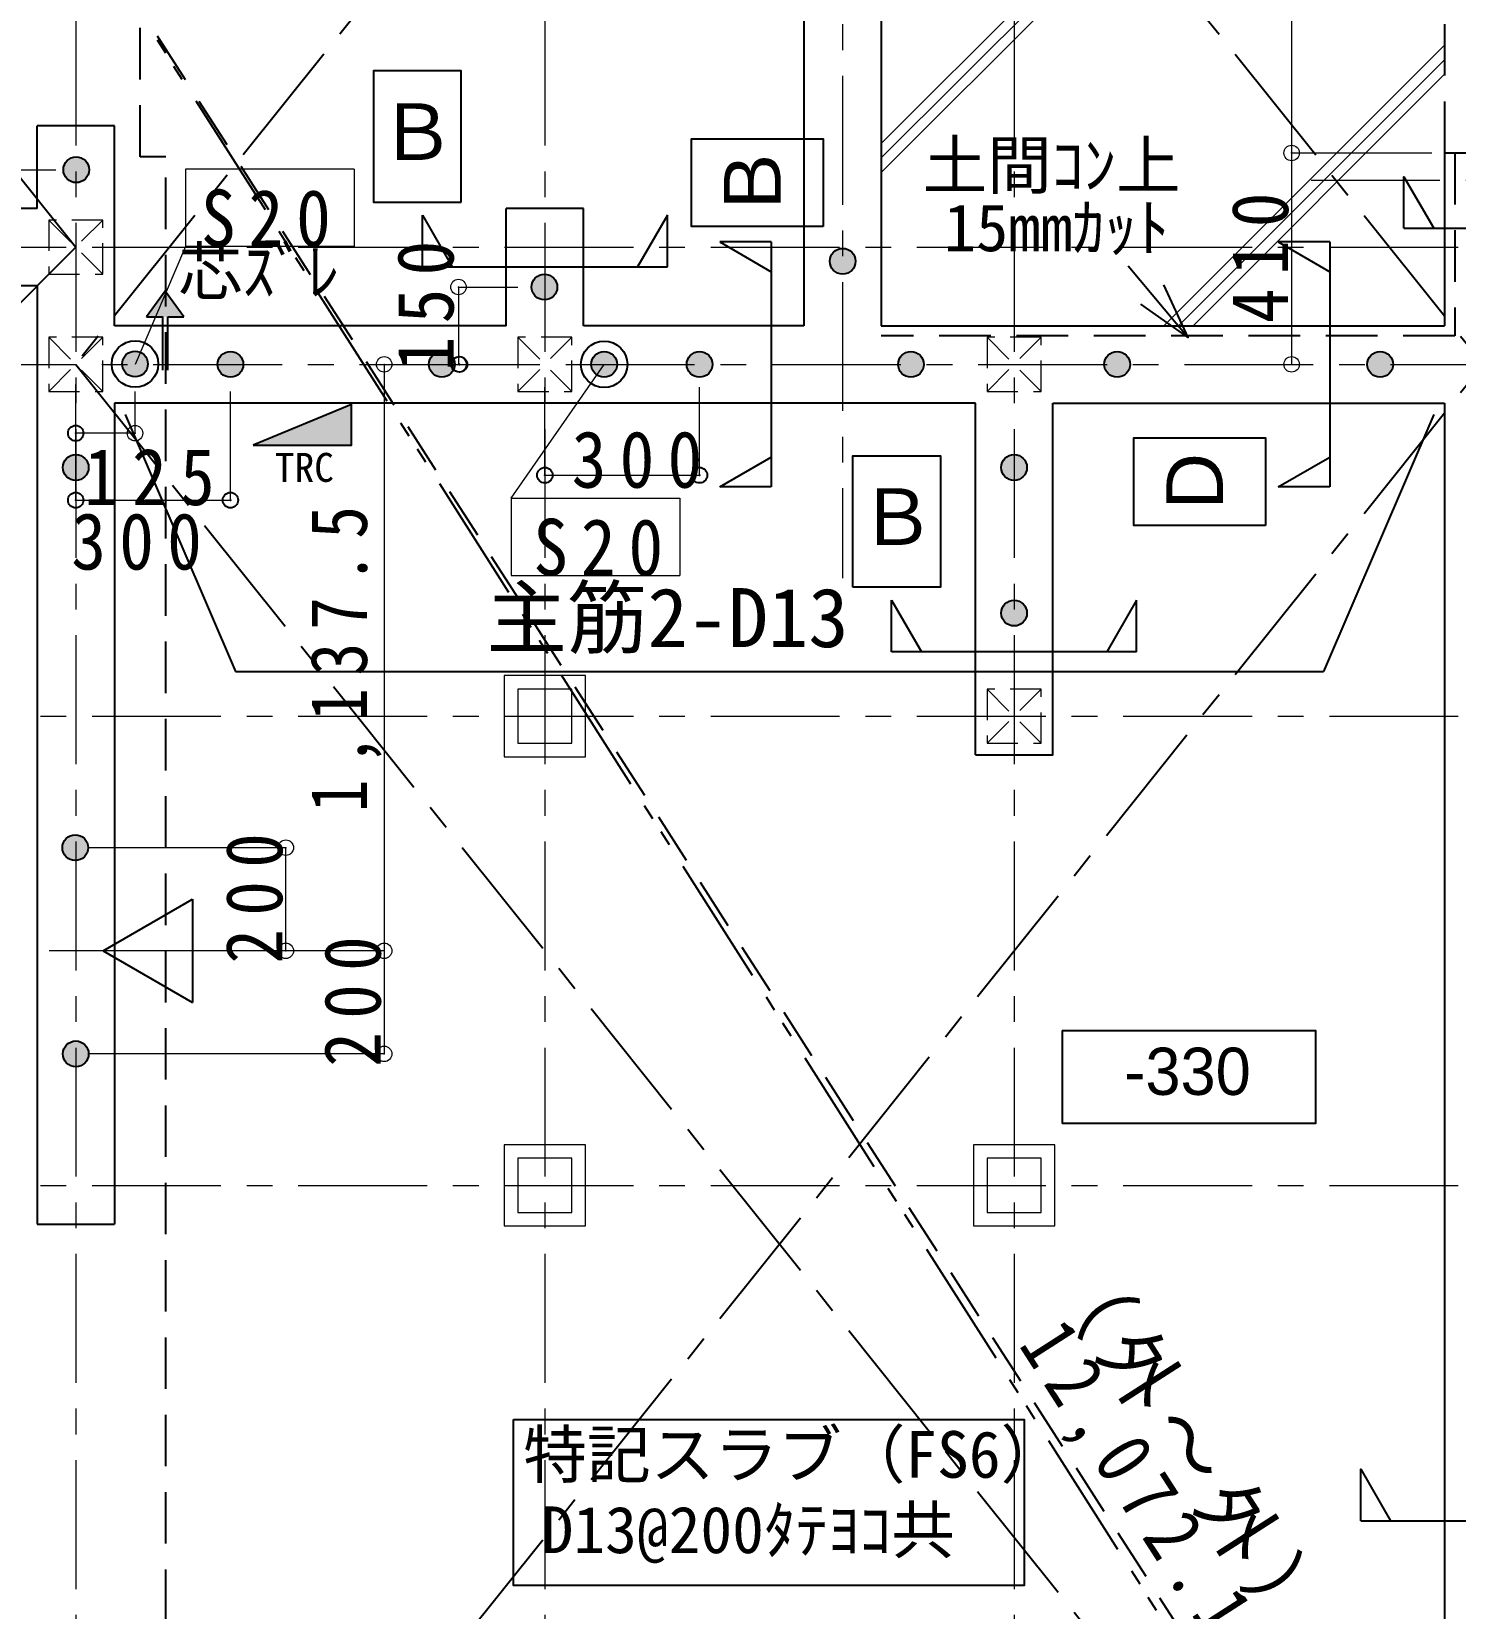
# Model space of a CAD drawing. Units: millimetres at full size. Extents: x 2062 to 26180, y 9042 to 25978.
# Drawn here: x 10881 to 13643, y 13902 to 16960 of the extents above; entities that cross this region are included whole.
import ezdxf
from ezdxf.enums import TextEntityAlignment as Align

# ---------------------------------------------------------------- set-up
doc = ezdxf.new("R2010")
doc.units = ezdxf.units.MM
doc.header["$LTSCALE"] = 50
doc.header["$PDMODE"] = 32
doc.header["$PDSIZE"] = 30
for name, pattern in [('CHAIN1', [8, 5, -1, 1, -1]), ('DASHED1', [1.8, 1.2, -0.6]), ('DASHED2', [3, 2, -1]), ('DASHED3', [4, 3, -1]), ('DOUBLE_CHAIN1', [8.8, 5, -1, 0.6, -0.6, 0.6, -1])]:
    doc.linetypes.add(name, pattern=pattern)
for name, color, linetype, lineweight in [('8-0_意匠図より', 7, 'Continuous', 9), ('8-1_補助線', 4, 'Continuous', 9), ('8-2_柱金物記号', 1, 'Continuous', 18), ('8-3_上階柱・角ほぞ', 3, 'Continuous', 25), ('8-4_梁・大引・母屋', 6, 'Continuous', 25), ('8-9_通り芯', 4, 'Continuous', 9), ('8-A_梁寸法', 7, 'DASHED2', 25), ('8-B_根太・垂木・火打', 7, 'Continuous', 25), ('8-C_文字', 3, 'Continuous', 25), ('8-D_下階柱・束', 7, 'Continuous', 9), ('8-F_記号・ﾊｯﾁ', 1, 'Continuous', 25), ('F-4', 3, 'DASHED3', 25)]:
    doc.layers.add(name, color=color, linetype=linetype, lineweight=lineweight)
doc.styles.add('HGｺﾞｼｯｸM', font='')
doc.styles.add('ＭＳ ゴシック', font='')
doc.styles.get('HGｺﾞｼｯｸM').set_extended_font_data('HGｺﾞｼｯｸM')
doc.styles.get('ＭＳ ゴシック').set_extended_font_data('MS Gothic')

msp = doc.modelspace()

# ---------------------------------------------------------------- hatches: boundary and pattern name
at = {"layer": '8-F_記号・ﾊｯﾁ'}
for points in [[(10954.73, 16670.98, 1), (10980.46, 16713.85, 1)], [(10954.73, 16670.98, 1), (10980.46, 16713.85, 1)], [(10954.73, 16670.98, 1), (10980.46, 16713.85, 1)], [(10954.73, 16670.98, 1), (10980.46, 16713.85, 1)], [(10954.73, 16670.98, 1), (10980.46, 16713.85, 1)], [(10954.73, 16670.98, 1), (10980.46, 16713.85, 1)], [(10954.73, 16670.98, 1), (10980.46, 16713.85, 1)], [(10954.73, 16670.98, 1), (10980.46, 16713.85, 1)], [(12457.71, 16490.18, 1), (12450.47, 16539.65, 1)], [(12457.71, 16490.18, 1), (12450.47, 16539.65, 1)], [(12457.71, 16490.18, 1), (12450.47, 16539.65, 1)], [(12457.71, 16490.18, 1), (12450.47, 16539.65, 1)], [(12457.72, 16490.18, 1), (12450.47, 16539.65, 1)], [(12457.72, 16490.18, 1), (12450.47, 16539.65, 1)], [(12457.72, 16490.18, 1), (12450.47, 16539.65, 1)], [(12457.72, 16490.18, 1), (12450.47, 16539.65, 1)], [(11872.22, 16489.69, 1), (11878.96, 16440.14, 1)], [(11872.22, 16489.69, 1), (11878.96, 16440.14, 1)], [(11872.22, 16489.69, 1), (11878.96, 16440.14, 1)], [(11872.22, 16489.69, 1), (11878.96, 16440.14, 1)], [(11872.22, 16489.69, 1), (11878.96, 16440.14, 1)], [(11872.22, 16489.69, 1), (11878.96, 16440.14, 1)], [(11872.22, 16489.69, 1), (11878.96, 16440.14, 1)], [(11872.22, 16489.69, 1), (11878.96, 16440.14, 1)], [(11098.27, 16334.22, 1), (11064.91, 16296.98, 1)], [(11275.58, 16338.25, 1), (11257.61, 16291.59, 1)], [(11275.58, 16338.25, 1), (11257.61, 16291.59, 1)], [(11275.58, 16338.25, 1), (11257.61, 16291.59, 1)], [(11701.33, 16318.54, 1), (11651.86, 16311.3, 1)], [(11701.33, 16318.54, 1), (11651.86, 16311.3, 1)], [(11701.33, 16318.54, 1), (11651.86, 16311.29, 1)], [(11701.33, 16318.54, 1), (11651.86, 16311.29, 1)], [(11701.33, 16318.54, 1), (11651.86, 16311.29, 1)], [(11701.33, 16318.54, 1), (11651.86, 16311.29, 1)], [(11701.33, 16318.54, 1), (11651.86, 16311.29, 1)], [(11701.33, 16318.54, 1), (11651.86, 16311.29, 1)], [(11972.23, 16330.73, 1), (12010.95, 16299.1, 1)], [(11972.23, 16330.73, 1), (12010.95, 16299.1, 1)], [(11972.23, 16330.73, 1), (12010.95, 16299.1, 1)], [(12157.23, 16330.73, 1), (12195.95, 16299.1, 1)], [(12157.23, 16330.73, 1), (12195.95, 16299.1, 1)], [(12157.23, 16330.73, 1), (12195.95, 16299.1, 1)], [(12611.33, 16318.54, 1), (12561.86, 16311.3, 1)], [(12611.33, 16318.54, 1), (12561.86, 16311.3, 1)], [(12611.33, 16318.54, 1), (12561.86, 16311.29, 1)], [(12611.33, 16318.54, 1), (12561.86, 16311.29, 1)], [(12611.33, 16318.54, 1), (12561.86, 16311.29, 1)], [(12611.33, 16318.54, 1), (12561.86, 16311.29, 1)], [(12611.33, 16318.54, 1), (12561.86, 16311.29, 1)], [(12611.33, 16318.54, 1), (12561.86, 16311.29, 1)], [(12961.86, 16311.3, 1), (13011.33, 16318.54, 1)], [(12961.86, 16311.3, 1), (13011.33, 16318.54, 1)], [(12961.86, 16311.29, 1), (13011.33, 16318.54, 1)], [(12961.86, 16311.29, 1), (13011.33, 16318.54, 1)], [(12961.86, 16311.29, 1), (13011.33, 16318.54, 1)], [(12961.86, 16311.29, 1), (13011.33, 16318.54, 1)], [(12961.86, 16311.29, 1), (13011.33, 16318.54, 1)], [(12961.86, 16311.29, 1), (13011.33, 16318.54, 1)], [(13521.33, 16318.54, 1), (13471.86, 16311.3, 1)], [(13521.33, 16318.54, 1), (13471.86, 16311.3, 1)], [(13521.33, 16318.54, 1), (13471.86, 16311.29, 1)], [(13521.33, 16318.54, 1), (13471.86, 16311.29, 1)], [(13521.33, 16318.54, 1), (13471.86, 16311.29, 1)], [(13521.33, 16318.54, 1), (13471.86, 16311.29, 1)], [(13521.33, 16318.54, 1), (13471.86, 16311.29, 1)], [(13521.33, 16318.54, 1), (13471.86, 16311.29, 1)], [(10962.97, 16139.65, 1), (10970.21, 16090.18, 1)], [(10962.97, 16139.65, 1), (10970.21, 16090.18, 1)], [(10962.97, 16139.65, 1), (10970.21, 16090.18, 1)], [(10962.97, 16139.65, 1), (10970.21, 16090.18, 1)], [(10962.97, 16139.65, 1), (10970.22, 16090.18, 1)], [(10962.97, 16139.65, 1), (10970.22, 16090.18, 1)], [(10962.97, 16139.65, 1), (10970.22, 16090.18, 1)], [(10962.97, 16139.65, 1), (10970.22, 16090.18, 1)], [(12782.97, 16139.65, 1), (12790.21, 16090.18, 1)], [(12782.97, 16139.65, 1), (12790.21, 16090.18, 1)], [(12782.97, 16139.65, 1), (12790.21, 16090.18, 1)], [(12782.97, 16139.65, 1), (12790.21, 16090.18, 1)], [(12782.97, 16139.65, 1), (12790.22, 16090.18, 1)], [(12782.97, 16139.65, 1), (12790.22, 16090.18, 1)], [(12782.97, 16139.65, 1), (12790.22, 16090.18, 1)], [(12782.97, 16139.65, 1), (12790.22, 16090.18, 1)], [(12790.21, 15807.68, 1), (12782.97, 15857.15, 1)], [(12790.21, 15807.68, 1), (12782.97, 15857.15, 1)], [(12790.21, 15807.68, 1), (12782.97, 15857.15, 1)], [(12790.21, 15807.68, 1), (12782.97, 15857.15, 1)], [(12790.22, 15807.68, 1), (12782.97, 15857.15, 1)], [(12790.22, 15807.68, 1), (12782.97, 15857.15, 1)], [(12790.22, 15807.68, 1), (12782.97, 15857.15, 1)], [(12790.22, 15807.68, 1), (12782.97, 15857.15, 1)], [(10969.21, 15352.68, 1), (10961.97, 15402.15, 1)], [(10969.21, 15352.68, 1), (10961.97, 15402.15, 1)], [(10969.21, 15352.68, 1), (10961.97, 15402.15, 1)], [(10969.21, 15352.68, 1), (10961.97, 15402.15, 1)], [(10969.22, 15352.68, 1), (10961.97, 15402.15, 1)], [(10969.22, 15352.68, 1), (10961.97, 15402.15, 1)], [(10969.22, 15352.68, 1), (10961.97, 15402.15, 1)], [(10969.22, 15352.68, 1), (10961.97, 15402.15, 1)], [(10962.97, 15002.15, 1), (10970.21, 14952.68, 1)], [(10962.97, 15002.15, 1), (10970.21, 14952.68, 1)], [(10962.97, 15002.15, 1), (10970.21, 14952.68, 1)], [(10962.97, 15002.15, 1), (10970.21, 14952.68, 1)], [(10962.97, 15002.15, 1), (10970.22, 14952.68, 1)], [(10962.97, 15002.15, 1), (10970.22, 14952.68, 1)], [(10962.97, 15002.15, 1), (10970.22, 14952.68, 1)], [(10962.97, 15002.15, 1), (10970.22, 14952.68, 1)]]:
    msp.add_hatch(color=256, dxfattribs=at).paths.add_polyline_path(points)

# ---------------------------------------------------------------- linework, layer by layer
at = {"layer": '8-0_意匠図より', "linetype": 'DASHED2', "lineweight": 25}
for p, q in [((13771.59, 12827.42), (7251.59, 22987.42)), ((13621.59, 17724.92), (13621.59, 16724.92))]:
    msp.add_line(p, q, dxfattribs=at)
at = {"layer": '8-0_意匠図より', "linetype": 'DOUBLE_CHAIN1', "lineweight": 25}
msp.add_line((13696.59, 12902.42), (7326.59, 22912.42), dxfattribs=at)
at = {"layer": '8-0_意匠図より', "linetype": 'CHAIN1', "lineweight": 25}
for p, q in [((13696.59, 19727.42), (10966.59, 16314.92)), ((10966.59, 19727.42), (13696.59, 16314.92)), ((10966.59, 12902.42), (13696.59, 16314.92)), ((10966.59, 16314.92), (13696.59, 12902.42))]:
    msp.add_line(p, q, dxfattribs=at)
at = {"layer": '8-0_意匠図より', "color": 4}
for p, q in [((13324.96, 17724.92), (13324.96, 16724.92)), ((13324.96, 16724.92), (13596.59, 16724.92)), ((13324.96, 16724.92), (13324.96, 16314.92)), ((11708.92, 16464.92), (11708.92, 16314.92)), ((11564.86, 16314.92), (11564.86, 15177.42)), ((11081.59, 16181.34), (10966.59, 16181.34)), ((11373.99, 15377.42), (10990.59, 15377.42)), ((11373.99, 15177.42), (11373.99, 15377.42)), ((11564.86, 15177.42), (10991.59, 15177.42)), ((11564.86, 15177.42), (11564.86, 14977.42)), ((11564.86, 14977.42), (10991.59, 14977.42))]:
    msp.add_line(p, q, dxfattribs=at)
at = {"layer": '8-0_意匠図より', "color": 6, "lineweight": 25}
for p, q in [((11041.59, 16777.42), (10891.59, 16777.42)), ((11951.59, 16617.42), (11801.59, 16617.42))]:
    msp.add_line(p, q, dxfattribs=at)
at = {"layer": '8-0_意匠図より', "lineweight": 25}
for p, q in [((13124.49, 16367.09), (13032.34, 16431.61)), ((11062.56, 16217.7), (11276.36, 15719.27)), ((13600.62, 16217.7), (13386.83, 15719.27))]:
    msp.add_line(p, q, dxfattribs=at)
at = {"layer": '8-0_意匠図より', "linetype": 'CHAIN1', "lineweight": 25}
msp.add_lwpolyline([(7326.59, 21092.42), (10966.59, 16542.42), (7326.59, 12902.42)], dxfattribs=at)
at = {"layer": '8-0_意匠図より', "lineweight": 25}
msp.add_lwpolyline([(13007.65, 16506.33), (13124.49, 16367.09), (13076.95, 16469.05)], dxfattribs=at)
at = {"layer": '8-0_意匠図より'}
for p in [(13324.96, 16724.92), (11708.92, 16464.92), (11564.86, 16314.92), (11708.92, 16314.92), (11708.92, 16314.92), (13324.96, 16314.92), (11081.59, 16181.34), (11373.99, 15377.42), (11373.99, 15177.42), (11564.86, 15177.42), (11564.86, 14977.42)]:
    msp.add_point(p, dxfattribs=at)
at = {"layer": '8-2_柱金物記号'}
for p, q in [((11506.35, 16693.4), (11179.4, 16693.4)), ((11179.4, 16693.4), (11179.4, 16543.4)), ((11506.35, 16693.4), (11506.35, 16543.4)), ((11179.4, 16543.4), (11081.59, 16314.92)), ((11506.35, 16543.4), (11179.4, 16543.4)), ((11811.25, 16055.34), (11991.59, 16314.92)), ((11811.25, 16055.34), (12138.21, 16055.34)), ((12138.21, 16055.34), (12138.21, 15905.34))]:
    msp.add_line(p, q, dxfattribs=at)
at = {"layer": '8-2_柱金物記号', "color": 3, "lineweight": 25}
for p, q in [((11020.09, 15177.42), (11193.3, 15277.42)), ((11193.3, 15277.42), (11193.3, 15077.41)), ((11020.09, 15177.42), (11193.3, 15077.41))]:
    msp.add_line(p, q, dxfattribs=at)
at = {"layer": '8-2_柱金物記号', "color": 6}
msp.add_line((11193.3, 15177.42), (10914.86, 15177.42), dxfattribs=at)
at = {"layer": '8-2_柱金物記号'}
msp.add_lwpolyline([(11811.25, 16055.34), (11811.25, 15905.34), (12138.21, 15905.34)], dxfattribs=at)
at = {"layer": '8-3_上階柱・角ほぞ', "color": 2, "linetype": 'DASHED1', "lineweight": 18}
for p, q in [((10914.09, 16489.92), (11019.09, 16594.92)), ((10914.09, 16594.92), (11019.09, 16489.92)), ((10914.09, 16262.42), (11019.09, 16367.42)), ((10914.09, 16367.42), (11019.09, 16262.42)), ((11824.09, 16262.42), (11929.09, 16367.42)), ((11824.09, 16367.42), (11929.09, 16262.42)), ((12734.09, 16262.42), (12839.09, 16367.42)), ((12734.09, 16367.42), (12839.09, 16262.42)), ((12734.09, 15579.92), (12839.09, 15684.92)), ((12734.09, 15684.92), (12839.09, 15579.92))]:
    msp.add_line(p, q, dxfattribs=at)
at = {"layer": '8-3_上階柱・角ほぞ'}
for p in [(12879.78, 15022.99), (12879.78, 15022.99), (12879.78, 15022.99), (12879.78, 15022.99), (13371.12, 14842.68), (13371.12, 14842.68)]:
    msp.add_line(p, (12879.78, 14842.68), dxfattribs=at)
at = {"layer": '8-3_上階柱・角ほぞ', "color": 2, "linetype": 'DASHED1', "lineweight": 18}
for points in [[(11019.09, 16489.92), (11019.09, 16594.92), (10914.09, 16594.92), (10914.09, 16489.92)], [(11019.09, 16262.42), (11019.09, 16367.42), (10914.09, 16367.42), (10914.09, 16262.42)], [(11929.09, 16262.42), (11929.09, 16367.42), (11824.09, 16367.42), (11824.09, 16262.42)], [(12839.09, 16262.42), (12839.09, 16367.42), (12734.09, 16367.42), (12734.09, 16262.42)], [(12839.09, 15579.92), (12839.09, 15684.92), (12734.09, 15684.92), (12734.09, 15579.92)]]:
    msp.add_lwpolyline(points, close=True, dxfattribs=at)
at = {"layer": '8-3_上階柱・角ほぞ'}
for points in [[(12879.78, 15022.99), (13371.12, 15022.99), (13371.12, 14842.68), (12879.78, 14842.68)], [(12879.78, 15022.99), (13371.12, 15022.99), (13371.12, 14842.68)], [(12879.78, 15022.99), (13371.12, 15022.99), (13371.12, 14842.68), (12879.78, 14842.68)], [(12879.78, 15022.99), (13371.12, 15022.99), (13371.12, 14842.68)]]:
    msp.add_lwpolyline(points, dxfattribs=at)
at = {"layer": '8-4_梁・大引・母屋', "linetype": 'DASHED2'}
for p, q in [((11091.59, 16717.42), (11091.59, 21217.42)), ((11141.59, 16717.42), (11091.59, 16717.42)), ((11141.59, 12977.42), (11141.59, 16717.42))]:
    msp.add_line(p, q, dxfattribs=at)
at = {"layer": '8-4_梁・大引・母屋'}
for p, q in [((12379.09, 18847.42), (12379.09, 16389.92)), ((12529.09, 18847.42), (12529.09, 16389.92)), ((10891.59, 16617.42), (10891.59, 16777.42)), ((11041.59, 16389.92), (11041.59, 16777.42)), ((13621.59, 16724.92), (13621.59, 16389.92)), ((13621.59, 16724.92), (13771.59, 16724.92)), ((11801.59, 16389.92), (11801.59, 16617.42)), ((11951.59, 16389.92), (11951.59, 16617.42)), ((10891.59, 16467.42), (9981.59, 16467.42)), ((10891.59, 16467.42), (10891.59, 14647.42)), ((11801.59, 16389.92), (11041.59, 16389.92)), ((12379.09, 16389.92), (11951.59, 16389.92)), ((12529.09, 16389.92), (13621.59, 16389.92)), ((12711.59, 16239.92), (11041.59, 16239.92)), ((11041.59, 16239.92), (11041.59, 14647.42)), ((12711.59, 15557.42), (12711.59, 16239.92)), ((12861.59, 16239.92), (13621.59, 16239.92)), ((13621.59, 16239.92), (13621.59, 12977.42)), ((10891.59, 14647.42), (11041.59, 14647.42))]:
    msp.add_line(p, q, dxfattribs=at)
at = {"layer": '8-4_梁・大引・母屋', "color": 4, "lineweight": 9}
for p, q in [((12529.09, 16743.58), (13621.59, 17835.58)), ((12529.09, 16715.29), (13621.59, 17807.29)), ((12529.09, 16687.01), (13621.59, 17779.01)), ((13077.35, 16389.92), (13621.59, 16934.15)), ((13105.64, 16389.92), (13621.59, 16905.87)), ((13133.92, 16389.92), (13621.59, 16877.58)), ((11876.59, 16099.89), (12176.59, 16099.89)), ((10966.59, 16051.53), (11266.59, 16051.53))]:
    msp.add_line(p, q, dxfattribs=at)
at = {"layer": '8-4_梁・大引・母屋', "color": 1}
for p, q in [((11145.02, 16406.84), (11176.02, 16406.84)), ((11145.02, 16303.53), (11145.02, 16406.84))]:
    msp.add_line(p, q, dxfattribs=at)
at = {"layer": '8-4_梁・大引・母屋'}
for points in [[(10891.59, 16617.42), (9981.59, 16617.42), (9981.59, 16467.42)], [(12711.59, 15557.42), (12861.59, 15557.42), (12861.59, 16239.92)]]:
    msp.add_lwpolyline(points, dxfattribs=at)
at = {"layer": '8-4_梁・大引・母屋', "color": 1}
for points in [[(11176.02, 16406.84), (11140.02, 16456.84), (11104.02, 16406.84)], [(11104.02, 16406.84), (11135.02, 16406.84), (11135.02, 16303.53)]]:
    msp.add_lwpolyline(points, dxfattribs=at)
at = {"layer": '8-4_梁・大引・母屋', "color": 7}
for p in [(11710.98, 16314.92), (10966.59, 16181.34), (11876.59, 16099.89), (12176.59, 16099.89), (10966.59, 16051.53), (11266.59, 16051.53)]:
    msp.add_point(p, dxfattribs=at)
at = {"layer": '8-4_梁・大引・母屋', "color": 12}
for points in [[(11145.02, 16406.84), (11140.02, 16456.84), (11104.02, 16406.84)], [(11145.02, 16406.84), (11176.02, 16406.84), (11140.02, 16456.84)]]:
    msp.add_solid(points, dxfattribs=at)
at = {"layer": '8-9_通り芯', "linetype": 'CHAIN1'}
for p, q in [((10966.59, 23789.33), (10966.59, 11909.02)), ((10966.59, 23789.33), (10966.59, 11909.02)), ((11876.59, 23789.33), (11876.59, 11909.02)), ((12786.59, 23789.33), (12786.59, 11909.02)), ((12454.09, 19674.49), (12454.09, 15900.13)), ((13362.52, 16672.42), (16929.53, 16672.42)), ((6198.23, 16542.42), (16929.53, 16542.42)), ((10716.9, 16314.92), (16929.53, 16314.92)), ((6198.23, 15632.42), (16929.53, 15632.42)), ((6198.23, 15632.42), (16929.53, 15632.42)), ((6198.23, 14722.42), (16929.53, 14722.42))]:
    msp.add_line(p, q, dxfattribs=at)
at = {"layer": '8-A_梁寸法'}
for p, q in [((13641.31, 16724.92), (13641.31, 16370.2)), ((13641.31, 16370.2), (12529.09, 16370.2))]:
    msp.add_line(p, q, dxfattribs=at)
at = {"layer": '8-B_根太・垂木・火打'}
msp.add_line((11276.36, 15719.27), (13386.83, 15719.27), dxfattribs=at)
at = {"layer": '8-C_文字'}
for p, q in [((11639.09, 16604.36), (11696.83, 16504.36)), ((11639.09, 16504.36), (11639.09, 16604.36)), ((12114.09, 16604.36), (12056.36, 16504.36)), ((12114.09, 16504.36), (12114.09, 16604.36)), ((13542.88, 16578.82), (13934.09, 16578.82)), ((12215.62, 16552.42), (12315.62, 16494.68)), ((12315.62, 16552.42), (12215.62, 16552.42)), ((12315.62, 16552.42), (12315.62, 16077.42)), ((13298.94, 16552.42), (13398.94, 16494.68)), ((13398.94, 16552.42), (13298.94, 16552.42)), ((13398.94, 16552.42), (13398.94, 16077.42)), ((11639.09, 16504.36), (12114.09, 16504.36)), ((12215.62, 16077.42), (12315.62, 16135.15)), ((13298.94, 16077.42), (13398.94, 16135.15)), ((12315.62, 16077.42), (12215.62, 16077.42)), ((13398.94, 16077.42), (13298.94, 16077.42)), ((12549.09, 15857.57), (12606.83, 15757.57)), ((12549.09, 15757.57), (12549.09, 15857.57)), ((13024.09, 15857.57), (12966.36, 15757.57)), ((13024.09, 15757.57), (13024.09, 15857.57)), ((13024.09, 15757.57), (12549.09, 15757.57)), ((13459.09, 14071.6), (13934.09, 14071.6))]:
    msp.add_line(p, q, dxfattribs=at)
at = {"layer": '8-C_文字', "color": 7}
for points in [[(11714.09, 16629.33), (11714.09, 16884.33), (11544.09, 16884.33), (11544.09, 16629.33)], [(12416.03, 16582.51), (12161.03, 16582.51), (12161.03, 16752.51), (12416.03, 16752.51)], [(13273.97, 16002.42), (13018.97, 16002.42), (13018.97, 16172.42), (13273.97, 16172.42)], [(12474.09, 15882.53), (12474.09, 16137.53), (12644.09, 16137.53), (12644.09, 15882.53)], [(11815.58, 14268.01), (12806.08, 14268.01), (12806.08, 13946.55), (11815.58, 13946.55)]]:
    msp.add_lwpolyline(points, close=True, dxfattribs=at)
at = {"layer": '8-C_文字'}
for points in [[(13542.88, 16578.82), (13542.88, 16678.82), (13600.62, 16578.82)], [(13459.09, 14071.6), (13459.09, 14171.6), (13516.83, 14071.6)]]:
    msp.add_lwpolyline(points, dxfattribs=at)
at = {"layer": '8-D_下階柱・束'}
for points in [[(11955.34, 15553.67), (11955.34, 15711.17), (11797.84, 15711.17), (11797.84, 15553.67)], [(11929.09, 15579.92), (11929.09, 15684.92), (11824.09, 15684.92), (11824.09, 15579.92)], [(11955.34, 14643.67), (11955.34, 14801.17), (11797.84, 14801.17), (11797.84, 14643.67)], [(11929.09, 14669.92), (11929.09, 14774.92), (11824.09, 14774.92), (11824.09, 14669.92)], [(12865.34, 14643.67), (12865.34, 14801.17), (12707.84, 14801.17), (12707.84, 14643.67)], [(12839.09, 14669.92), (12839.09, 14774.92), (12734.09, 14774.92), (12734.09, 14669.92)]]:
    msp.add_lwpolyline(points, close=True, dxfattribs=at)
at = {"layer": '8-F_記号・ﾊｯﾁ', "color": 4, "lineweight": 9}
for p, q in [((10700.06, 16692.42), (10927.69, 16692.42)), ((10700.06, 16542.42), (10927.69, 16542.42)), ((10700.06, 16542.42), (10927.69, 16542.42)), ((10700.06, 16542.42), (10927.69, 16542.42)), ((11708.92, 16464.92), (11824.09, 16464.92)), ((11708.92, 16314.92), (11824.09, 16314.92)), ((11708.92, 16314.92), (11824.09, 16314.92)), ((11708.92, 16314.92), (11824.09, 16314.92)), ((10966.59, 16114.09), (10966.59, 16276.01)), ((10966.59, 16051.53), (10966.59, 16262.13)), ((11081.59, 16181.34), (11081.59, 16262.13)), ((11266.59, 16051.53), (11266.59, 16262.13)), ((11876.59, 16099.89), (11876.59, 16270.91)), ((12176.59, 16099.89), (12176.59, 16270.91))]:
    msp.add_line(p, q, dxfattribs=at)
at = {"layer": '8-F_記号・ﾊｯﾁ'}
for centre, radius in [((10967.59, 16692.42), 25), ((10967.59, 16692.42), 25), ((10967.59, 16692.42), 25), ((10967.59, 16692.42), 25), ((10967.59, 16692.42), 25), ((10967.59, 16692.42), 25), ((10967.59, 16692.42), 25), ((10967.59, 16692.42), 25), ((12454.09, 16514.92), 25), ((12454.09, 16514.92), 25), ((12454.09, 16514.92), 25), ((12454.09, 16514.92), 25), ((12454.09, 16514.92), 25), ((12454.09, 16514.92), 25), ((12454.09, 16514.92), 25), ((12454.09, 16514.92), 25), ((11875.59, 16464.92), 25), ((11875.59, 16464.92), 25), ((11875.59, 16464.92), 25), ((11875.59, 16464.92), 25), ((11875.59, 16464.92), 25), ((11875.59, 16464.92), 25), ((11875.59, 16464.92), 25), ((11875.59, 16464.92), 25), ((11081.59, 16315.6), 45), ((11081.59, 16315.6), 25), ((11266.59, 16314.92), 25), ((11266.59, 16314.92), 25), ((11266.59, 16314.92), 25), ((11676.59, 16314.92), 25), ((11676.59, 16314.92), 25), ((11676.59, 16314.92), 25), ((11676.59, 16314.92), 25), ((11676.59, 16314.92), 25), ((11676.59, 16314.92), 25), ((11676.59, 16314.92), 25), ((11676.59, 16314.92), 25), ((11991.59, 16314.92), 45), ((11991.59, 16314.92), 25), ((11991.59, 16314.92), 25), ((11991.59, 16314.92), 25), ((12176.59, 16314.92), 25), ((12176.59, 16314.92), 25), ((12176.59, 16314.92), 25), ((12586.59, 16314.92), 25), ((12586.59, 16314.92), 25), ((12586.59, 16314.92), 25), ((12586.59, 16314.92), 25), ((12586.59, 16314.92), 25), ((12586.59, 16314.92), 25), ((12586.59, 16314.92), 25), ((12586.59, 16314.92), 25), ((12986.59, 16314.92), 25), ((12986.59, 16314.92), 25), ((12986.59, 16314.92), 25), ((12986.59, 16314.92), 25), ((12986.59, 16314.92), 25), ((12986.59, 16314.92), 25), ((12986.59, 16314.92), 25), ((12986.59, 16314.92), 25), ((13496.59, 16314.92), 25), ((13496.59, 16314.92), 25), ((13496.59, 16314.92), 25), ((13496.59, 16314.92), 25), ((13496.59, 16314.92), 25), ((13496.59, 16314.92), 25), ((13496.59, 16314.92), 25), ((13496.59, 16314.92), 25), ((10966.59, 16114.92), 25), ((10966.59, 16114.92), 25), ((10966.59, 16114.92), 25), ((10966.59, 16114.92), 25), ((10966.59, 16114.92), 25), ((10966.59, 16114.92), 25), ((10966.59, 16114.92), 25), ((10966.59, 16114.92), 25), ((12786.59, 16114.92), 25), ((12786.59, 16114.92), 25), ((12786.59, 16114.92), 25), ((12786.59, 16114.92), 25), ((12786.59, 16114.92), 25), ((12786.59, 16114.92), 25), ((12786.59, 16114.92), 25), ((12786.59, 16114.92), 25), ((12786.59, 15832.42), 25), ((12786.59, 15832.42), 25), ((12786.59, 15832.42), 25), ((12786.59, 15832.42), 25), ((12786.59, 15832.42), 25), ((12786.59, 15832.42), 25), ((12786.59, 15832.42), 25), ((12786.59, 15832.42), 25), ((10965.59, 15377.42), 25), ((10965.59, 15377.42), 25), ((10965.59, 15377.42), 25), ((10965.59, 15377.42), 25), ((10965.59, 15377.42), 25), ((10965.59, 15377.42), 25), ((10965.59, 15377.42), 25), ((10965.59, 15377.42), 25), ((10966.59, 14977.42), 25), ((10966.59, 14977.42), 25), ((10966.59, 14977.42), 25), ((10966.59, 14977.42), 25), ((10966.59, 14977.42), 25), ((10966.59, 14977.42), 25), ((10966.59, 14977.42), 25), ((10966.59, 14977.42), 25)]:
    msp.add_circle(centre, radius, dxfattribs=at)
at = {"layer": 'F-4', "color": 7, "linetype": 'Continuous'}
msp.add_lwpolyline([(11310.96, 16158.02), (11501.33, 16158.02), (11501.33, 16236.88)], close=True, dxfattribs=at)
msp.add_lwpolyline([(11310.96, 16158.02), (11501.33, 16158.02), (11501.33, 16236.88)], close=True, dxfattribs=at)
at = {"layer": 'F-4', "color": 7}
msp.add_solid([(11501.33, 16158.02), (11501.33, 16236.88), (11310.96, 16158.02)], dxfattribs=at)
msp.add_solid([(11501.33, 16158.02), (11501.33, 16236.88), (11310.96, 16158.02)], dxfattribs=at)
at = {"layer": 'F-4', "color": 4}
msp.add_solid([(11310.96, 16158.02), (11501.33, 16158.02), (11501.33, 16236.88)], dxfattribs=at)
msp.add_solid([(11310.96, 16158.02), (11501.33, 16158.02), (11501.33, 16236.88)], dxfattribs=at)

# ---------------------------------------------------------------- texts
at = {"layer": '8-0_意匠図より', "color": 4, "style": 'ＭＳ ゴシック'}
for s, p in [('土間ｺﾝ上', (12609.34, 16628.22)), ('15mmｶｯﾄ', (12650.59, 16506.87))]:
    msp.add_text(s, height=91.64, dxfattribs=at).set_placement(p, align=Align.BOTTOM_LEFT)
at = {"layer": '8-0_意匠図より', "char_height": 110, "attachment_point": 7, "style": 'ＭＳ ゴシック'}
for s, insert, rotation in [('\\T1.38;\\W0.9;410', (13319.96, 16394.92), 90), ('\\T1.38;\\W0.9;150', (11701.27, 16301.49), 90), ('\\T1.39;\\W0.85;1,137.5', (11559.86, 15446.17), 90), ('\\T1.38;\\W0.9;200', (11368.99, 15152.42), 90), ('\\T1.38;\\W0.9;200', (11559.86, 14952.42), 90), ('\\T1.17;（外～外）', (12837.44, 14538.99), 302.69), ('\\T1.39;\\W0.85;12,072.12', (12770.1, 14398.19), 302.69)]:
    msp.add_mtext(s, dxfattribs=dict(at, insert=insert, rotation=rotation))
for s, insert in [('\\T1.38;\\W0.9;125', (10982.97, 16040.09)), ('\\T1.38;\\W0.9;300', (10957.97, 15915.08))]:
    msp.add_mtext(s, dxfattribs=dict(at, insert=insert))
at = {"layer": '8-1_補助線', "style": 'ＭＳ ゴシック'}
msp.add_text('主筋2-D13', height=114.6, dxfattribs=at).set_placement((11763.04, 15731.98), align=Align.BOTTOM_LEFT)
at = {"layer": '8-2_柱金物記号', "char_height": 110, "attachment_point": 7, "style": 'ＭＳ ゴシック'}
for insert in [(11209.48, 16542.03), (11854.09, 15903.57)]:
    msp.add_mtext('\\T1.37;\\W0.9;S20', dxfattribs=dict(at, insert=insert))
at = {"layer": '8-3_上階柱・角ほぞ', "color": 7, "style": 'HGｺﾞｼｯｸM'}
msp.add_text('-330', height=91.64, dxfattribs=at).set_placement((13000.45, 14870.33), align=Align.BOTTOM_LEFT)
at = {"layer": '8-4_梁・大引・母屋', "color": 4, "style": 'ＭＳ ゴシック'}
msp.add_text('芯ｽﾞﾚ', height=91.64, dxfattribs=at).set_placement((11165.24, 16421.4), align=Align.BOTTOM_LEFT)
at = {"layer": '8-4_梁・大引・母屋', "color": 7, "insert": (11928.51, 16073.9), "char_height": 110, "attachment_point": 7, "style": 'ＭＳ ゴシック'}
msp.add_mtext('\\T1.38;\\W0.9;300', dxfattribs=at)
at = {"layer": '8-C_文字', "style": 'ＭＳ ゴシック'}
for s, height, p in [('Ｂ', 110, (11553.78, 16678.25)), ('Ｂ', 110, (12484.4, 15931.46)), ('特記スラブ（FS6）', 90.54, (11834.69, 14128.06)), ('D13@200ﾀﾃﾖｺ共', 90.54, (11870.21, 13981.84))]:
    msp.add_text(s, height=height, dxfattribs=at).set_placement(p, align=Align.BOTTOM_LEFT)
for s, p in [('Ｂ', (12367.11, 16592.82)), ('Ｄ', (13225.05, 16012.73))]:
    msp.add_text(s, height=110, rotation=90, dxfattribs=at).set_placement(p, align=Align.BOTTOM_LEFT)
at = {"layer": 'F-4', "color": 7, "style": 'ＭＳ ゴシック'}
msp.add_text('TRC', height=56.16, dxfattribs=at).set_placement((11352.66, 16070.15), align=Align.BOTTOM_LEFT)

doc.saveas('drawing.dxf')
